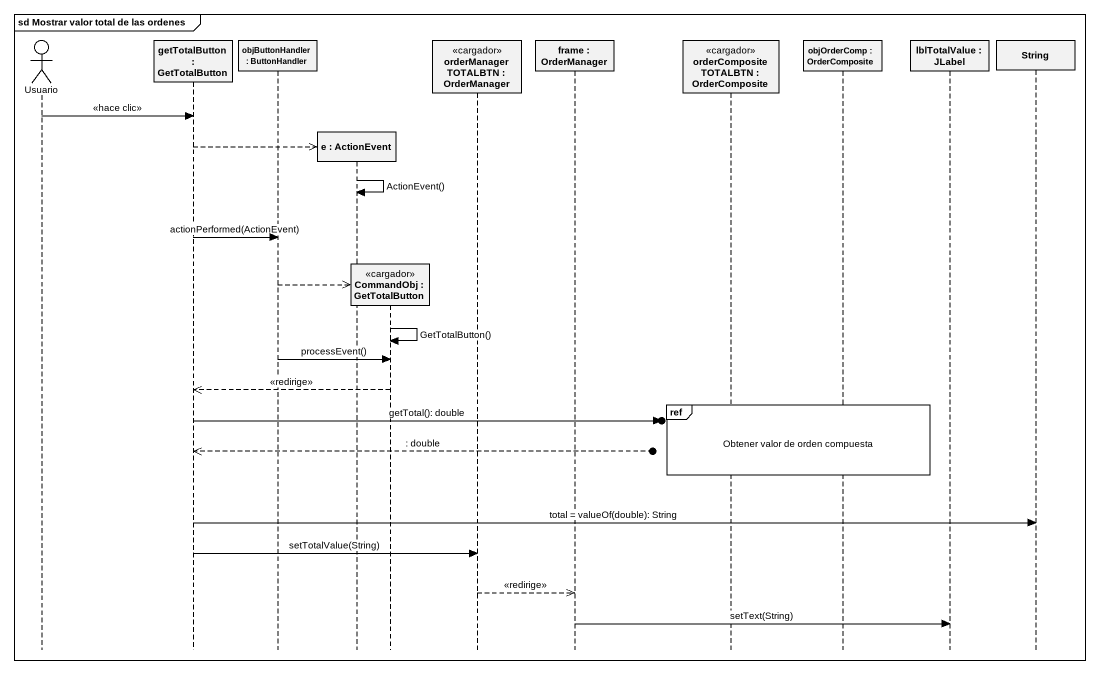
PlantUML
@startuml
mainframe sd Mostrar valor total de las ordenes
hide footbox
actor Usuario
participant "getTotalButton : GetTotalButton" as getTotalButton
participant "objButtonHandler : ButtonHandler" as objButtonHandler
participant "e : ActionEvent" as e
participant "CommandObj : GetTotalButton" as CommandObj <<cargador>>
participant "orderManagerTOTALBTN : OrderManager" as orderManagerTOTALBTN <<cargador>>
participant "frame : OrderManager" as frame_
participant "orderCompositeTOTALBTN : OrderComposite" as orderCompositeTOTALBTN <<cargador>>
participant "objOrderComp : OrderComposite" as objOrderComp
participant "lblTotalValue : JLabel" as lblTotalValue
participant String

Usuario -> getTotalButton : <<hace clic>>
getTotalButton -->> e **
e -> e : ActionEvent()
getTotalButton -> objButtonHandler : actionPerformed(ActionEvent)
objButtonHandler -->> CommandObj **
CommandObj -> CommandObj : GetTotalButton()
objButtonHandler -> CommandObj : processEvent()
CommandObj -->> getTotalButton : <<redirige>>
ref over orderCompositeTOTALBTN, objOrderComp : Obtener valor de orden compuesta
getTotalButton ->o] : getTotal(): double
getTotalButton <<--o] : : double
getTotalButton -> String : total = valueOf(double): String
getTotalButton -> orderManagerTOTALBTN : setTotalValue(String)
orderManagerTOTALBTN -->> frame_ : <<redirige>>
frame_ -> lblTotalValue : setText(String)
@enduml
